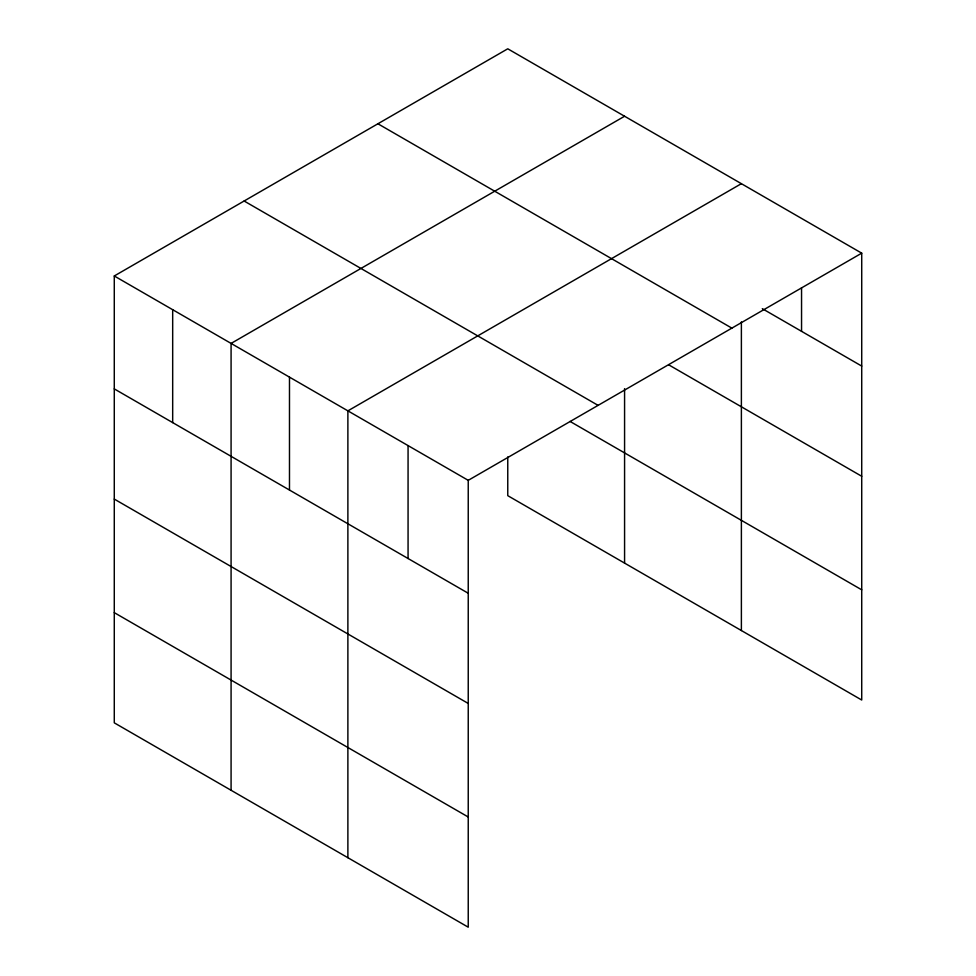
<?xml version="1.0" encoding="UTF-8"?>
<svg xmlns="http://www.w3.org/2000/svg" width="976" height="976" viewBox="0 0 976 976"><rect width="100%" height="100%" fill="white"/><g stroke="black" fill="none" stroke-linecap="round" stroke-linejoin="round"><path stroke-width="1.46" d="M741.382 321.909L741.382 630.533M114.277 275.976L468.236 480.338L468.236 927.2L114.277 722.838L114.277 275.976L507.764 48.8L861.723 253.162L861.723 700.024L507.764 495.662L507.764 456.939M624.579 116.242L231.08 343.418L231.08 790.279M741.382 183.671L347.883 410.859L347.883 857.721M468.236 480.338L861.723 253.162M762.305 308.672L861.723 366.073M377.907 123.769L731.878 328.131M668.706 364.829L861.723 476.276M244.122 201.007L598.093 405.369M570.057 421.425L861.723 589.821M114.277 388.887L468.236 593.249M114.277 499.09L468.236 703.452M114.277 612.635L468.236 816.997M801.552 287.676L801.552 331.328M624.579 388.655L624.579 563.103M408.066 445.605L408.066 558.516M289.482 377.139L289.482 490.05M172.679 309.697L172.679 422.608"/></g></svg>
